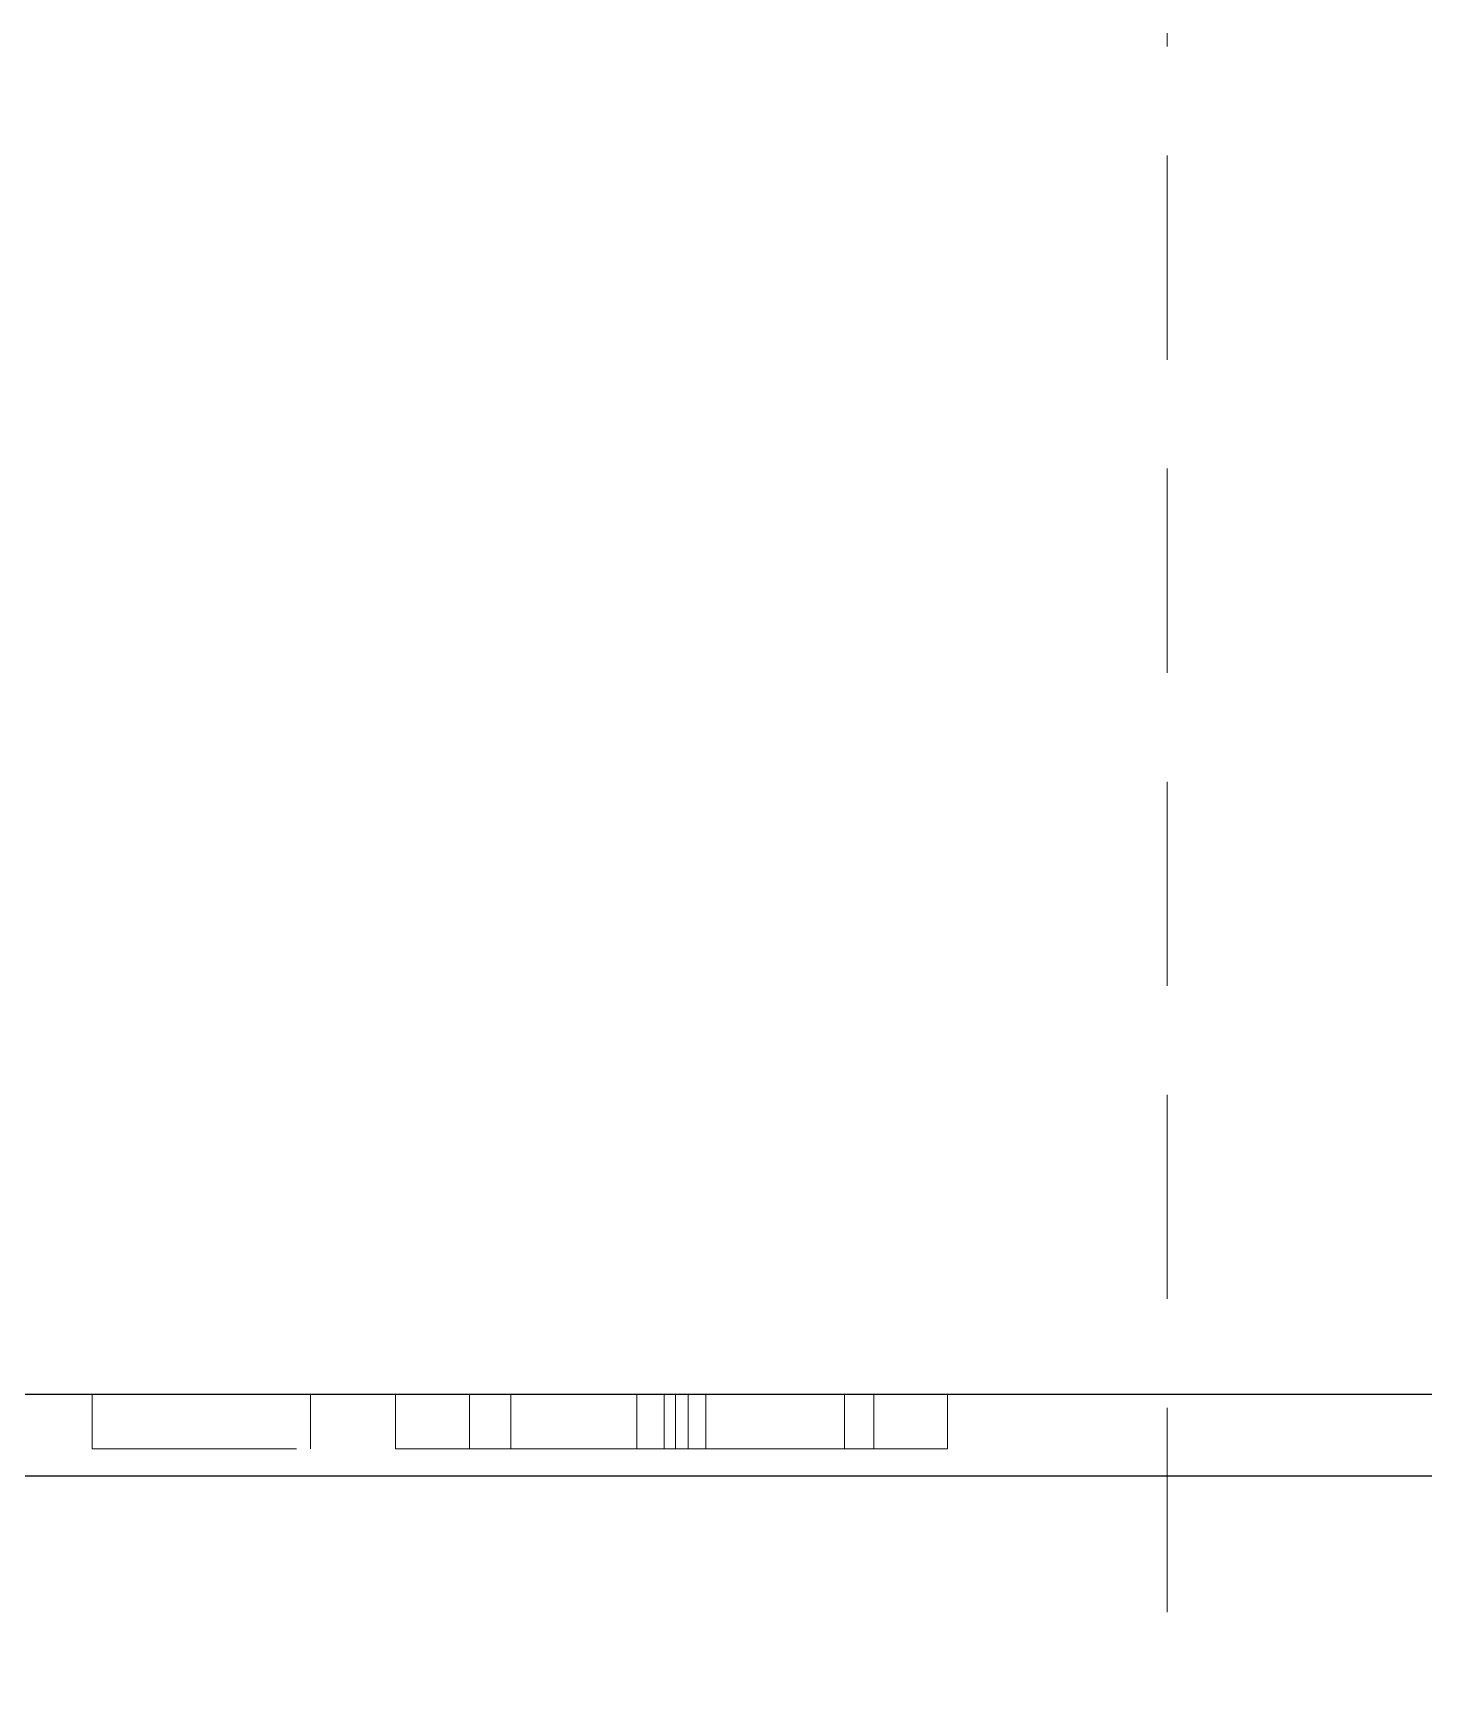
# Paper-space layout '04_孔表及加工说明' of a CAD drawing. Header units: millimetres. Extents: x 8 to 412, y 8 to 289.
# Drawn here: x 119.46 to 129.67, y 204.87 to 217 of the extents above; entities that cross this region are included whole.
import ezdxf

# ---------------------------------------------------------------- set-up
doc = ezdxf.new("R2010")
doc.units = ezdxf.units.MM
doc.linetypes.add('WP_HIDDEN', pattern=[2.3, 1.5, -0.8])
doc.layers.add('HIDDEN', color=7, linetype='WP_HIDDEN', lineweight=13)
doc.layers.add('VISIBLE', color=7, linetype='CONTINUOUS', lineweight=25)

psp = doc.layouts.new('04_孔表及加工说明')

# ---------------------------------------------------------------- linework, layer by layer
at = {"layer": 'HIDDEN'}
psp.add_line((127.787, 95), (127.787, 217), dxfattribs=at)
for points in [[(121.493, 207), (119.89, 207)], [(119.89, 207), (119.89, 206.6)], [(121.493, 207), (121.493, 206.6)], [(122.661, 207), (122.119, 207)], [(122.119, 207), (122.965, 207)], [(122.119, 207), (122.119, 206.6)], [(123.89, 207), (122.661, 207)], [(122.661, 207), (122.661, 206.6)], [(122.965, 207), (123.971, 207)], [(122.965, 207), (122.965, 206.6)], [(124.397, 207), (123.89, 207)], [(123.89, 207), (123.89, 206.6)], [(123.971, 207), (124.091, 207)], [(124.091, 207), (124.174, 207)], [(124.091, 207), (124.091, 206.6)], [(124.174, 207), (124.267, 207)], [(124.174, 207), (124.174, 206.6)], [(124.267, 207), (124.4, 207)], [(124.267, 207), (124.267, 206.6)], [(125.632, 207), (124.397, 207)], [(124.397, 207), (124.397, 206.6)], [(124.4, 207), (125.417, 207)], [(125.417, 207), (126.174, 207)], [(125.417, 207), (125.417, 206.6)], [(126.174, 207), (125.632, 207)], [(125.632, 207), (125.632, 206.6)], [(126.174, 207), (126.174, 206.6)], [(119.89, 206.6), (121.493, 206.6)], [(122.119, 206.6), (122.661, 206.6)], [(122.965, 206.6), (122.119, 206.6)], [(122.661, 206.6), (123.89, 206.6)], [(123.971, 206.6), (122.965, 206.6)], [(123.89, 206.6), (124.397, 206.6)], [(124.091, 206.6), (123.971, 206.6)], [(124.174, 206.6), (124.091, 206.6)], [(124.267, 206.6), (124.174, 206.6)], [(124.4, 206.6), (124.267, 206.6)], [(124.397, 206.6), (125.632, 206.6)], [(125.417, 206.6), (124.4, 206.6)], [(126.174, 206.6), (125.417, 206.6)], [(125.632, 206.6), (126.174, 206.6)]]:
    psp.add_lwpolyline(points, dxfattribs=at)
at = {"layer": 'VISIBLE'}
for points in [[(63.813, 207), (162.187, 207)], [(63.813, 206.4), (162.187, 206.4)]]:
    psp.add_lwpolyline(points, dxfattribs=at)

doc.saveas('drawing.dxf')
